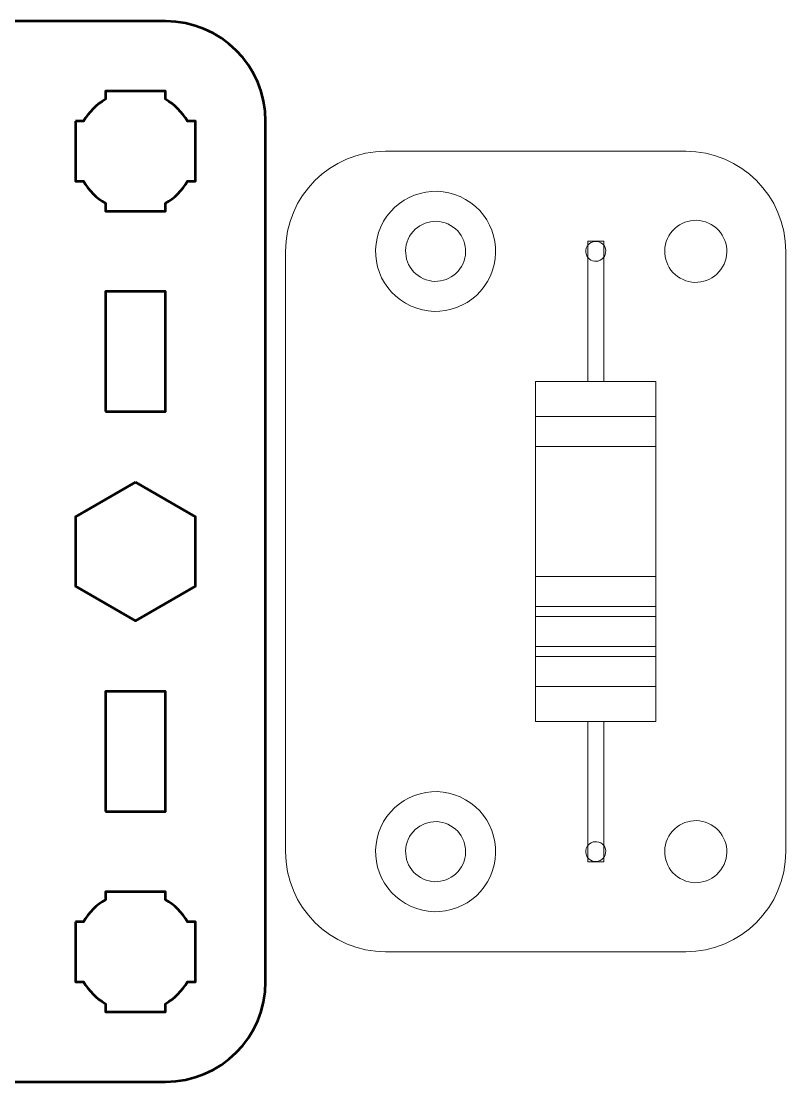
# Model space of a CAD drawing. Header units: centimetres. Extents: x -21.1 to -1.9, y -21.9 to -12.2.
# Drawn here: x -17.07 to -13.25, y -17.5 to -12.2 of the extents above; entities that cross this region are included whole.
import ezdxf

# ---------------------------------------------------------------- set-up
doc = ezdxf.new("R2010")
doc.units = ezdxf.units.CM
doc.header["$MEASUREMENT"] = 0
doc.layers.add('Layer 1', color=7, linetype='Continuous')

msp = doc.modelspace()

# ---------------------------------------------------------------- linework, layer by layer
at = {"layer": 'Layer 1', "lineweight": 53}
for points in [[(-16.65, -14.15), (-16.35, -14.15), (-16.35, -13.55), (-16.65, -13.55), (-16.65, -14.15)], [(-16.65, -16.15), (-16.35, -16.15), (-16.35, -15.55), (-16.65, -15.55), (-16.65, -16.15)]]:
    msp.add_lwpolyline(points, close=True, dxfattribs=at)
for points, knots in [([(-21.15, -17), (-21.15, -17), (-21.15, -12.7), (-21.15, -12.7), (-21.15, -12.7), (-21.15, -12.42391), (-20.92609, -12.2), (-20.65, -12.2), (-20.65, -12.2), (-20.65, -12.2), (-16.35, -12.2), (-16.35, -12.2), (-16.35, -12.2), (-16.07391, -12.2), (-15.85, -12.42391), (-15.85, -12.7), (-15.85, -12.7), (-15.85, -12.7), (-15.85, -17), (-15.85, -17), (-15.85, -17), (-15.85, -17.27609), (-16.07391, -17.5), (-16.35, -17.5), (-16.35, -17.5), (-16.35, -17.5), (-20.65, -17.5), (-20.65, -17.5), (-20.65, -17.5), (-20.92609, -17.5), (-21.15, -17.27609), (-21.15, -17)], [0, 0, 0, 0, 0.125, 0.125, 0.125, 0.125, 0.25, 0.25, 0.25, 0.25, 0.375, 0.375, 0.375, 0.375, 0.5, 0.5, 0.5, 0.5, 0.625, 0.625, 0.625, 0.625, 0.75, 0.75, 0.75, 0.75, 0.875, 0.875, 0.875, 0.875, 1, 1, 1, 1]), ([(-16.8, -12.7), (-16.8, -12.7), (-16.75985, -12.7), (-16.75985, -12.7), (-16.75985, -12.7), (-16.7335, -12.65447), (-16.69553, -12.6165), (-16.65, -12.59015), (-16.65, -12.59015), (-16.65, -12.59015), (-16.65, -12.55), (-16.65, -12.55), (-16.65, -12.55), (-16.65, -12.55), (-16.5, -12.55), (-16.5, -12.55), (-16.5, -12.55), (-16.5, -12.55), (-16.35, -12.55), (-16.35, -12.55), (-16.35, -12.55), (-16.35, -12.55), (-16.35, -12.59015), (-16.35, -12.59015), (-16.35, -12.59015), (-16.30447, -12.6165), (-16.2665, -12.65447), (-16.24015, -12.7), (-16.24015, -12.7), (-16.24015, -12.7), (-16.2, -12.7), (-16.2, -12.7), (-16.2, -12.7), (-16.2, -12.7), (-16.2, -12.85), (-16.2, -12.85), (-16.2, -12.85), (-16.2, -12.85), (-16.2, -13), (-16.2, -13), (-16.2, -13), (-16.2, -13), (-16.24015, -13), (-16.24015, -13), (-16.24015, -13), (-16.2665, -13.04553), (-16.30447, -13.0835), (-16.35, -13.10985), (-16.35, -13.10985), (-16.35, -13.10985), (-16.35, -13.15), (-16.35, -13.15), (-16.35, -13.15), (-16.35, -13.15), (-16.5, -13.15), (-16.5, -13.15), (-16.5, -13.15), (-16.5, -13.15), (-16.65, -13.15), (-16.65, -13.15), (-16.65, -13.15), (-16.65, -13.15), (-16.65, -13.10985), (-16.65, -13.10985), (-16.65, -13.10985), (-16.69553, -13.0835), (-16.7335, -13.04553), (-16.75985, -13), (-16.75985, -13), (-16.75985, -13), (-16.8, -13), (-16.8, -13), (-16.8, -13), (-16.8, -13), (-16.8, -12.85), (-16.8, -12.85), (-16.8, -12.85), (-16.8, -12.85), (-16.8, -12.7), (-16.8, -12.7)], [0, 0, 0, 0, 0.05, 0.05, 0.05, 0.05, 0.1, 0.1, 0.1, 0.1, 0.15, 0.15, 0.15, 0.15, 0.2, 0.2, 0.2, 0.2, 0.25, 0.25, 0.25, 0.25, 0.3, 0.3, 0.3, 0.3, 0.35, 0.35, 0.35, 0.35, 0.4, 0.4, 0.4, 0.4, 0.45, 0.45, 0.45, 0.45, 0.5, 0.5, 0.5, 0.5, 0.55, 0.55, 0.55, 0.55, 0.6, 0.6, 0.6, 0.6, 0.65, 0.65, 0.65, 0.65, 0.7, 0.7, 0.7, 0.7, 0.75, 0.75, 0.75, 0.75, 0.8, 0.8, 0.8, 0.8, 0.85, 0.85, 0.85, 0.85, 0.9, 0.9, 0.9, 0.9, 0.95, 0.95, 0.95, 0.95, 1, 1, 1, 1]), ([(-16.5, -14.50359), (-16.5, -14.50359), (-16.35, -14.59019), (-16.35, -14.59019), (-16.35, -14.59019), (-16.35, -14.59019), (-16.2, -14.67679), (-16.2, -14.67679), (-16.2, -14.67679), (-16.2, -14.67679), (-16.2, -14.85), (-16.2, -14.85), (-16.2, -14.85), (-16.2, -14.85), (-16.2, -15.02321), (-16.2, -15.02321), (-16.2, -15.02321), (-16.2, -15.02321), (-16.35, -15.10981), (-16.35, -15.10981), (-16.35, -15.10981), (-16.35, -15.10981), (-16.5, -15.19641), (-16.5, -15.19641), (-16.5, -15.19641), (-16.5, -15.19641), (-16.65, -15.10981), (-16.65, -15.10981), (-16.65, -15.10981), (-16.65, -15.10981), (-16.8, -15.02321), (-16.8, -15.02321), (-16.8, -15.02321), (-16.8, -15.02321), (-16.8, -14.85), (-16.8, -14.85), (-16.8, -14.85), (-16.8, -14.85), (-16.8, -14.67679), (-16.8, -14.67679), (-16.8, -14.67679), (-16.8, -14.67679), (-16.65, -14.59019), (-16.65, -14.59019), (-16.65, -14.59019), (-16.65, -14.59019), (-16.5, -14.50359), (-16.5, -14.50359)], [0, 0, 0, 0, 0.0833333, 0.0833333, 0.0833333, 0.0833333, 0.1666667, 0.1666667, 0.1666667, 0.1666667, 0.25, 0.25, 0.25, 0.25, 0.3333333, 0.3333333, 0.3333333, 0.3333333, 0.4166667, 0.4166667, 0.4166667, 0.4166667, 0.5, 0.5, 0.5, 0.5, 0.5833333, 0.5833333, 0.5833333, 0.5833333, 0.6666667, 0.6666667, 0.6666667, 0.6666667, 0.75, 0.75, 0.75, 0.75, 0.8333333, 0.8333333, 0.8333333, 0.8333333, 0.9166667, 0.9166667, 0.9166667, 0.9166667, 1, 1, 1, 1]), ([(-16.8, -16.7), (-16.8, -16.7), (-16.75985, -16.7), (-16.75985, -16.7), (-16.75985, -16.7), (-16.7335, -16.65447), (-16.69553, -16.6165), (-16.65, -16.59015), (-16.65, -16.59015), (-16.65, -16.59015), (-16.65, -16.55), (-16.65, -16.55), (-16.65, -16.55), (-16.65, -16.55), (-16.5, -16.55), (-16.5, -16.55), (-16.5, -16.55), (-16.5, -16.55), (-16.35, -16.55), (-16.35, -16.55), (-16.35, -16.55), (-16.35, -16.55), (-16.35, -16.59015), (-16.35, -16.59015), (-16.35, -16.59015), (-16.30447, -16.6165), (-16.2665, -16.65447), (-16.24015, -16.7), (-16.24015, -16.7), (-16.24015, -16.7), (-16.2, -16.7), (-16.2, -16.7), (-16.2, -16.7), (-16.2, -16.7), (-16.2, -16.85), (-16.2, -16.85), (-16.2, -16.85), (-16.2, -16.85), (-16.2, -17), (-16.2, -17), (-16.2, -17), (-16.2, -17), (-16.24015, -17), (-16.24015, -17), (-16.24015, -17), (-16.2665, -17.04553), (-16.30447, -17.0835), (-16.35, -17.10985), (-16.35, -17.10985), (-16.35, -17.10985), (-16.35, -17.15), (-16.35, -17.15), (-16.35, -17.15), (-16.35, -17.15), (-16.5, -17.15), (-16.5, -17.15), (-16.5, -17.15), (-16.5, -17.15), (-16.65, -17.15), (-16.65, -17.15), (-16.65, -17.15), (-16.65, -17.15), (-16.65, -17.10985), (-16.65, -17.10985), (-16.65, -17.10985), (-16.69553, -17.0835), (-16.7335, -17.04553), (-16.75985, -17), (-16.75985, -17), (-16.75985, -17), (-16.8, -17), (-16.8, -17), (-16.8, -17), (-16.8, -17), (-16.8, -16.85), (-16.8, -16.85), (-16.8, -16.85), (-16.8, -16.85), (-16.8, -16.7), (-16.8, -16.7)], [0, 0, 0, 0, 0.05, 0.05, 0.05, 0.05, 0.1, 0.1, 0.1, 0.1, 0.15, 0.15, 0.15, 0.15, 0.2, 0.2, 0.2, 0.2, 0.25, 0.25, 0.25, 0.25, 0.3, 0.3, 0.3, 0.3, 0.35, 0.35, 0.35, 0.35, 0.4, 0.4, 0.4, 0.4, 0.45, 0.45, 0.45, 0.45, 0.5, 0.5, 0.5, 0.5, 0.55, 0.55, 0.55, 0.55, 0.6, 0.6, 0.6, 0.6, 0.65, 0.65, 0.65, 0.65, 0.7, 0.7, 0.7, 0.7, 0.75, 0.75, 0.75, 0.75, 0.8, 0.8, 0.8, 0.8, 0.85, 0.85, 0.85, 0.85, 0.9, 0.9, 0.9, 0.9, 0.95, 0.95, 0.95, 0.95, 1, 1, 1, 1])]:
    msp.add_open_spline(points, degree=3, knots=knots, dxfattribs=at)
at = {"layer": 'Layer 1', "color": 250, "lineweight": 18}
msp.add_open_spline([(-15.75, -16.35), (-15.75, -16.35), (-15.75, -13.35), (-15.75, -13.35), (-15.75, -13.35), (-15.75, -13.0739), (-15.5261, -12.85), (-15.25, -12.85), (-15.25, -12.85), (-15.25, -12.85), (-13.75, -12.85), (-13.75, -12.85), (-13.75, -12.85), (-13.4739, -12.85), (-13.25, -13.0739), (-13.25, -13.35), (-13.25, -13.35), (-13.25, -13.35), (-13.25, -16.35), (-13.25, -16.35), (-13.25, -16.35), (-13.25, -16.6261), (-13.4739, -16.85), (-13.75, -16.85), (-13.75, -16.85), (-13.75, -16.85), (-15.25, -16.85), (-15.25, -16.85), (-15.25, -16.85), (-15.5261, -16.85), (-15.75, -16.6261), (-15.75, -16.35)], degree=3, knots=[0, 0, 0, 0, 0.125, 0.125, 0.125, 0.125, 0.25, 0.25, 0.25, 0.25, 0.375, 0.375, 0.375, 0.375, 0.5, 0.5, 0.5, 0.5, 0.625, 0.625, 0.625, 0.625, 0.75, 0.75, 0.75, 0.75, 0.875, 0.875, 0.875, 0.875, 1, 1, 1, 1], dxfattribs=at)
at = {"layer": 'Layer 1', "color": 142, "lineweight": 20}
for points in [[(-15.15002, -13.60984), (-15.2935, -13.527), (-15.34268, -13.34346), (-15.25984, -13.19997), (-15.25984, -13.19997), (-15.177, -13.05649), (-14.99346, -13.00732), (-14.84998, -13.09015), (-14.84998, -13.09015), (-14.7065, -13.17299), (-14.65732, -13.35653), (-14.74016, -13.50001), (-14.74016, -13.50001), (-14.823, -13.6435), (-15.00654, -13.69268), (-15.15002, -13.60984)], [(-15.15002, -16.60985), (-15.2935, -16.52701), (-15.34268, -16.34347), (-15.25984, -16.19998), (-15.25984, -16.19998), (-15.177, -16.0565), (-14.99346, -16.00733), (-14.84998, -16.09016), (-14.84998, -16.09016), (-14.7065, -16.173), (-14.65732, -16.35654), (-14.74016, -16.50002), (-14.74016, -16.50002), (-14.823, -16.64351), (-15.00654, -16.69269), (-15.15002, -16.60985)]]:
    msp.add_open_spline(points, degree=3, knots=[0, 0, 0, 0, 0.25, 0.25, 0.25, 0.25, 0.5, 0.5, 0.5, 0.5, 0.75, 0.75, 0.75, 0.75, 1, 1, 1, 1], dxfattribs=at)
at = {"layer": 'Layer 1', "color": 2, "lineweight": 20}
for points in [[(-15.075, -13.4799), (-15.14673, -13.43849), (-15.17132, -13.34673), (-15.1299, -13.27499), (-15.1299, -13.27499), (-15.08849, -13.20327), (-14.99673, -13.17868), (-14.925, -13.22009), (-14.925, -13.22009), (-14.85327, -13.26151), (-14.82868, -13.35327), (-14.8701, -13.42499), (-14.8701, -13.42499), (-14.91151, -13.49673), (-15.00327, -13.52132), (-15.075, -13.4799)], [(-13.77751, -13.48426), (-13.85164, -13.44146), (-13.87705, -13.34663), (-13.83425, -13.27249), (-13.83425, -13.27249), (-13.79145, -13.19837), (-13.69662, -13.17296), (-13.62249, -13.21576), (-13.62249, -13.21576), (-13.54836, -13.25856), (-13.52295, -13.35339), (-13.56575, -13.42751), (-13.56575, -13.42751), (-13.60855, -13.50165), (-13.70338, -13.52706), (-13.77751, -13.48426)], [(-14.225, -13.39331), (-14.24892, -13.3795), (-14.25711, -13.34891), (-14.24331, -13.32499), (-14.24331, -13.32499), (-14.2295, -13.30108), (-14.19891, -13.29289), (-14.175, -13.30669), (-14.175, -13.30669), (-14.15108, -13.3205), (-14.14289, -13.35109), (-14.15669, -13.375), (-14.15669, -13.375), (-14.1705, -13.39892), (-14.20109, -13.40711), (-14.225, -13.39331)], [(-15.075, -16.47991), (-15.14673, -16.4385), (-15.17132, -16.34674), (-15.1299, -16.275), (-15.1299, -16.275), (-15.08849, -16.20328), (-14.99673, -16.17869), (-14.925, -16.2201), (-14.925, -16.2201), (-14.85327, -16.26152), (-14.82868, -16.35328), (-14.8701, -16.425), (-14.8701, -16.425), (-14.91151, -16.49674), (-15.00327, -16.52133), (-15.075, -16.47991)], [(-13.77751, -16.48426), (-13.85164, -16.44146), (-13.87705, -16.34663), (-13.83425, -16.27249), (-13.83425, -16.27249), (-13.79145, -16.19837), (-13.69662, -16.17296), (-13.62249, -16.21576), (-13.62249, -16.21576), (-13.54836, -16.25856), (-13.52295, -16.35339), (-13.56575, -16.42751), (-13.56575, -16.42751), (-13.60855, -16.50165), (-13.70338, -16.52706), (-13.77751, -16.48426)], [(-14.225, -16.39331), (-14.24892, -16.3795), (-14.25711, -16.34891), (-14.24331, -16.32499), (-14.24331, -16.32499), (-14.2295, -16.30108), (-14.19891, -16.29289), (-14.175, -16.30669), (-14.175, -16.30669), (-14.15108, -16.3205), (-14.14289, -16.35109), (-14.15669, -16.375), (-14.15669, -16.375), (-14.1705, -16.39892), (-14.20109, -16.40711), (-14.225, -16.39331)]]:
    msp.add_open_spline(points, degree=3, knots=[0, 0, 0, 0, 0.25, 0.25, 0.25, 0.25, 0.5, 0.5, 0.5, 0.5, 0.75, 0.75, 0.75, 0.75, 1, 1, 1, 1], dxfattribs=at)
at = {"layer": 'Layer 1', "color": 254, "lineweight": 20}
for points in [[(-14.24, -14), (-14.24, -14), (-14.24, -13.3), (-14.24, -13.3), (-14.24, -13.3), (-14.24, -13.3), (-14.16, -13.3), (-14.16, -13.3), (-14.16, -13.3), (-14.16, -13.3), (-14.16, -14), (-14.16, -14), (-14.16, -14), (-14.16, -14), (-14.24, -14), (-14.24, -14)], [(-14.5, -15.7), (-14.5, -15.7), (-14.5, -14), (-14.5, -14), (-14.5, -14), (-14.5, -14), (-13.9, -14), (-13.9, -14), (-13.9, -14), (-13.9, -14), (-13.9, -15.7), (-13.9, -15.7), (-13.9, -15.7), (-13.9, -15.7), (-14.5, -15.7), (-14.5, -15.7)], [(-14.5, -14.325), (-14.5, -14.325), (-14.5, -14.175), (-14.5, -14.175), (-14.5, -14.175), (-14.5, -14.175), (-13.9, -14.175), (-13.9, -14.175), (-13.9, -14.175), (-13.9, -14.175), (-13.9, -14.325), (-13.9, -14.325), (-13.9, -14.325), (-13.9, -14.325), (-14.5, -14.325), (-14.5, -14.325)], [(-14.5, -15.125), (-14.5, -15.125), (-14.5, -14.975), (-14.5, -14.975), (-14.5, -14.975), (-14.5, -14.975), (-13.9, -14.975), (-13.9, -14.975), (-13.9, -14.975), (-13.9, -14.975), (-13.9, -15.125), (-13.9, -15.125), (-13.9, -15.125), (-13.9, -15.125), (-14.5, -15.125), (-14.5, -15.125)], [(-14.5, -15.325), (-14.5, -15.325), (-14.5, -15.175), (-14.5, -15.175), (-14.5, -15.175), (-14.5, -15.175), (-13.9, -15.175), (-13.9, -15.175), (-13.9, -15.175), (-13.9, -15.175), (-13.9, -15.325), (-13.9, -15.325), (-13.9, -15.325), (-13.9, -15.325), (-14.5, -15.325), (-14.5, -15.325)], [(-14.5, -15.525), (-14.5, -15.525), (-14.5, -15.375), (-14.5, -15.375), (-14.5, -15.375), (-14.5, -15.375), (-13.9, -15.375), (-13.9, -15.375), (-13.9, -15.375), (-13.9, -15.375), (-13.9, -15.525), (-13.9, -15.525), (-13.9, -15.525), (-13.9, -15.525), (-14.5, -15.525), (-14.5, -15.525)], [(-14.24, -16.4), (-14.24, -16.4), (-14.24, -15.7), (-14.24, -15.7), (-14.24, -15.7), (-14.24, -15.7), (-14.16, -15.7), (-14.16, -15.7), (-14.16, -15.7), (-14.16, -15.7), (-14.16, -16.4), (-14.16, -16.4), (-14.16, -16.4), (-14.16, -16.4), (-14.24, -16.4), (-14.24, -16.4)]]:
    msp.add_open_spline(points, degree=3, knots=[0, 0, 0, 0, 0.25, 0.25, 0.25, 0.25, 0.5, 0.5, 0.5, 0.5, 0.75, 0.75, 0.75, 0.75, 1, 1, 1, 1], dxfattribs=at)

doc.saveas('drawing.dxf')
